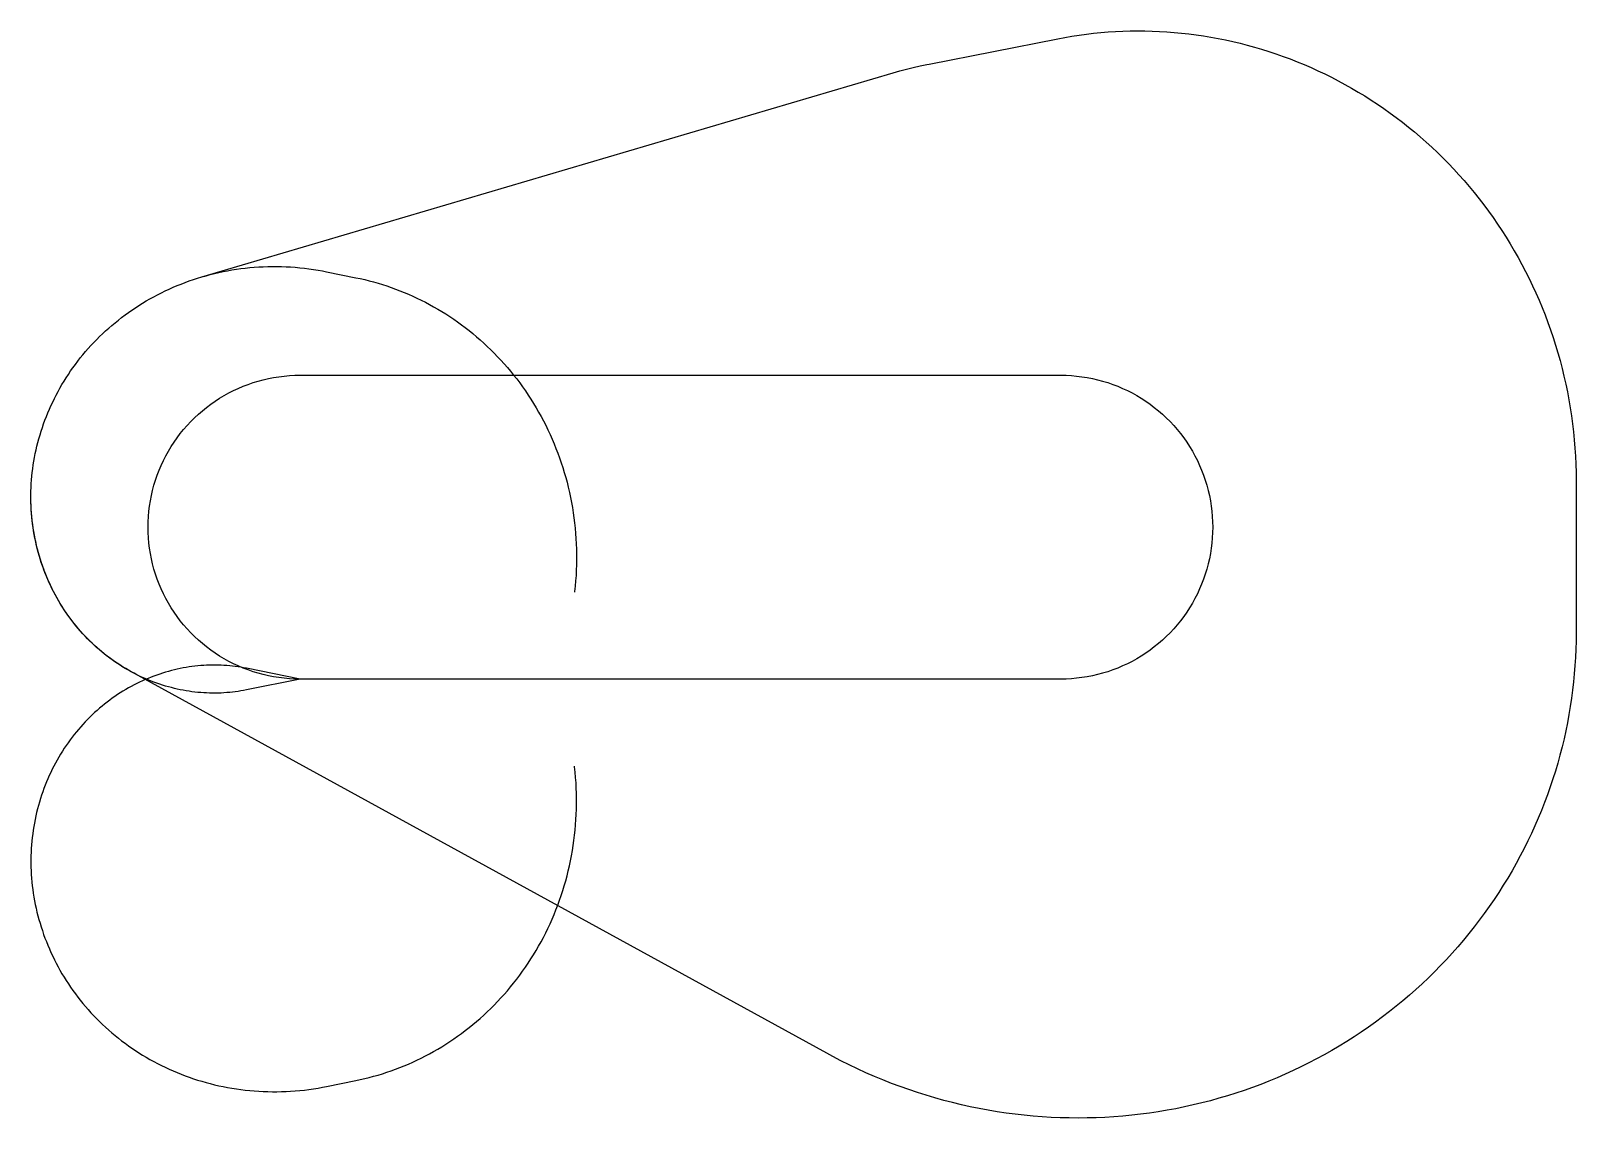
# Model space of a CAD drawing. Header units: metres. Extents: x -7268 to 34465, y -11854 to 17503.
import ezdxf

# ---------------------------------------------------------------- set-up
doc = ezdxf.new("R2010")
doc.units = ezdxf.units.M

msp = doc.modelspace()

# ---------------------------------------------------------------- linework, layer by layer
at = {"layer": 'NorminalTrack', "color": 1}
msp.add_lwpolyline([(0, 0), (0, 0), (-143, 2), (-286, 10), (-429, 22), (-571, 40), (-712, 62), (-853, 90), (-993, 122), (-1131, 159), (-1268, 201), (-1403, 247), (-1537, 299), (-1669, 355), (-1799, 415), (-1926, 480), (-2051, 550), (-2174, 623), (-2294, 701), (-2412, 784), (-2526, 870), (-2637, 960), (-2745, 1054), (-2850, 1152), (-2951, 1253), (-3049, 1358), (-3143, 1466), (-3233, 1577), (-3319, 1691), (-3402, 1809), (-3480, 1929), (-3553, 2051), (-3623, 2177), (-3688, 2304), (-3748, 2434), (-3804, 2566), (-3856, 2700), (-3902, 2835), (-3944, 2972), (-3981, 3110), (-4013, 3250), (-4041, 3391), (-4063, 3532), (-4081, 3674), (-4093, 3817), (-4100, 3960), (-4103, 4103), (-4100, 4246), (-4093, 4389), (-4081, 4532), (-4063, 4674), (-4041, 4815), (-4013, 4956), (-3981, 5096), (-3944, 5234), (-3902, 5371), (-3856, 5506), (-3804, 5640), (-3748, 5772), (-3688, 5902), (-3623, 6029), (-3553, 6154), (-3480, 6277), (-3402, 6397), (-3319, 6515), (-3233, 6629), (-3143, 6740), (-3049, 6848), (-2951, 6953), (-2850, 7054), (-2745, 7152), (-2637, 7246), (-2526, 7336), (-2412, 7422), (-2294, 7505), (-2174, 7583), (-2051, 7656), (-1926, 7726), (-1799, 7791), (-1669, 7851), (-1537, 7907), (-1403, 7959), (-1268, 8005), (-1131, 8047), (-993, 8084), (-853, 8116), (-712, 8144), (-571, 8166), (-429, 8184), (-286, 8196), (-143, 8203), (0, 8206), (0, 8206), (20547, 8206), (20547, 8206), (20690, 8203), (20833, 8196), (20976, 8184), (21118, 8166), (21259, 8144), (21400, 8116), (21540, 8084), (21678, 8047), (21815, 8005), (21950, 7959), (22084, 7907), (22216, 7851), (22346, 7791), (22473, 7726), (22598, 7656), (22721, 7583), (22841, 7505), (22959, 7422), (23073, 7336), (23184, 7246), (23292, 7152), (23397, 7054), (23498, 6953), (23596, 6848), (23690, 6740), (23780, 6629), (23866, 6515), (23949, 6397), (24027, 6277), (24100, 6154), (24170, 6029), (24235, 5902), (24295, 5772), (24351, 5640), (24403, 5506), (24449, 5371), (24491, 5234), (24528, 5096), (24560, 4956), (24588, 4815), (24610, 4674), (24628, 4532), (24640, 4389), (24647, 4246), (24650, 4103), (24647, 3960), (24640, 3817), (24628, 3674), (24610, 3532), (24588, 3391), (24560, 3250), (24528, 3110), (24491, 2972), (24449, 2835), (24403, 2700), (24351, 2566), (24295, 2434), (24235, 2304), (24170, 2177), (24100, 2051), (24027, 1929), (23949, 1809), (23866, 1691), (23780, 1577), (23690, 1466), (23596, 1358), (23498, 1253), (23397, 1152), (23292, 1054), (23184, 960), (23073, 870), (22959, 784), (22841, 701), (22721, 623), (22598, 550), (22473, 480), (22346, 415), (22216, 355), (22084, 299), (21950, 247), (21815, 201), (21678, 159), (21540, 122), (21400, 90), (21259, 62), (21118, 40), (20976, 22), (20833, 10), (20690, 2), (20547, 0), (0, 0)], dxfattribs=at)
at = {"layer": 'WindSpiral', "color": 5}
for points in [[(0, 0), (-1448, -293), (-1522, -307), (-1596, -320), (-1671, -332), (-1747, -343), (-1823, -352), (-1899, -360), (-1976, -366), (-2053, -372), (-2130, -376), (-2208, -378), (-2286, -380), (-2364, -380), (-2443, -378), (-2522, -375), (-2601, -371), (-2680, -365), (-2759, -358), (-2838, -350), (-2917, -340), (-2997, -329), (-3076, -316), (-3156, -302), (-3235, -287), (-3315, -270), (-3394, -251), (-3473, -231), (-3553, -210), (-3632, -187), (-3710, -163), (-3789, -137), (-3867, -110), (-3946, -82), (-4023, -52), (-4101, -20), (-4178, 12), (-4255, 47), (-4332, 83), (-4408, 120), (-4483, 158), (-4559, 198), (-4633, 240), (-4707, 283), (-4781, 327), (-4854, 373), (-4927, 420), (-4998, 469), (-5070, 519), (-5140, 570), (-5210, 623), (-5279, 677), (-5347, 732), (-5415, 789), (-5481, 847), (-5547, 906), (-5612, 967), (-5676, 1029), (-5739, 1092), (-5801, 1157), (-5863, 1223), (-5923, 1290), (-5982, 1358), (-6040, 1428), (-6097, 1498), (-6154, 1570), (-6208, 1643), (-6262, 1717), (-6315, 1793), (-6366, 1869), (-6417, 1947), (-6466, 2025), (-6513, 2105), (-6560, 2186), (-6605, 2267), (-6649, 2350), (-6691, 2434), (-6732, 2518), (-6772, 2604), (-6811, 2690), (-6848, 2778), (-6883, 2866), (-6917, 2955), (-6950, 3045), (-6981, 3136), (-7011, 3227), (-7039, 3319), (-7065, 3412), (-7090, 3506), (-7114, 3600), (-7135, 3695), (-7155, 3790), (-7174, 3886), (-7191, 3983), (-7206, 4080), (-7220, 4178), (-7232, 4276), (-7242, 4374), (-7251, 4473), (-7257, 4573), (-7263, 4672), (-7266, 4772), (-7268, 4873), (-7267, 4973), (-7266, 5074), (-7262, 5175), (-7257, 5276), (-7249, 5377), (-7240, 5479), (-7230, 5580), (-7217, 5682), (-7203, 5783), (-7186, 5885), (-7168, 5986), (-7149, 6088), (-7127, 6189), (-7104, 6290), (-7078, 6391), (-7051, 6492), (-7022, 6592), (-6992, 6692), (-6959, 6792), (-6925, 6892), (-6888, 6991), (-6850, 7089), (-6811, 7188), (-6769, 7285), (-6726, 7383), (-6680, 7479), (-6633, 7576), (-6585, 7671), (-6534, 7766), (-6482, 7860), (-6428, 7954), (-6372, 8046), (-6314, 8138), (-6255, 8229), (-6194, 8320), (-6131, 8409), (-6067, 8498), (-6000, 8585), (-5933, 8672), (-5863, 8757), (-5792, 8842), (-5719, 8925), (-5645, 9008), (-5569, 9089), (-5491, 9169), (-5412, 9248), (-5332, 9326), (-5250, 9402), (-5166, 9477), (-5081, 9551), (-4994, 9624), (-4906, 9695), (-4817, 9765), (-4726, 9833), (-4634, 9900), (-4540, 9965), (-4445, 10029), (-4349, 10091), (-4251, 10152), (-4152, 10212), (-4052, 10269), (-3951, 10325), (-3849, 10379), (-3745, 10432), (-3640, 10483), (-3535, 10532), (-3428, 10580), (-3320, 10625), (-3211, 10669), (-3101, 10711), (-2990, 10751), (-2878, 10790), (-2766, 10826), (-2652, 10861), (-2652, 10861), (16019, 16370), (16200, 16422), (16381, 16470), (16564, 16515), (16748, 16558), (16932, 16597), (16989, 16608), (20464, 17292), (20656, 17328), (20849, 17360), (21043, 17390), (21238, 17416), (21433, 17439), (21629, 17458), (21825, 17474), (22022, 17486), (22220, 17495), (22417, 17501), (22616, 17503), (22814, 17502), (23012, 17497), (23211, 17489), (23410, 17477), (23609, 17462), (23807, 17443), (24006, 17421), (24204, 17396), (24402, 17366), (24600, 17334), (24798, 17298), (24995, 17258), (25192, 17215), (25388, 17168), (25583, 17118), (25778, 17065), (25972, 17008), (26165, 16947), (26358, 16883), (26549, 16816), (26740, 16745), (26930, 16671), (27118, 16593), (27305, 16512), (27491, 16428), (27676, 16340), (27860, 16250), (28042, 16155), (28222, 16058), (28402, 15957), (28579, 15853), (28755, 15746), (28929, 15635), (29102, 15522), (29272, 15405), (29441, 15285), (29608, 15162), (29773, 15036), (29936, 14907), (30097, 14775), (30255, 14640), (30412, 14503), (30566, 14362), (30718, 14218), (30867, 14072), (31015, 13923), (31159, 13771), (31302, 13617), (31441, 13460), (31578, 13300), (31713, 13138), (31844, 12973), (31973, 12805), (32100, 12636), (32223, 12464), (32343, 12289), (32461, 12113), (32575, 11934), (32687, 11752), (32796, 11569), (32901, 11384), (33003, 11197), (33102, 11007), (33198, 10816), (33291, 10623), (33380, 10428), (33466, 10231), (33549, 10033), (33628, 9833), (33704, 9631), (33777, 9428), (33846, 9223), (33911, 9017), (33973, 8810), (34031, 8601), (34086, 8391), (34137, 8180), (34185, 7968), (34229, 7755), (34269, 7541), (34306, 7326), (34338, 7110), (34367, 6893), (34393, 6676), (34414, 6458), (34432, 6239), (34446, 6020), (34456, 5800), (34462, 5580), (34465, 5360), (34465, 5331), (34465, 1248), (34463, 1027), (34457, 806), (34447, 585), (34434, 364), (34416, 143), (34395, -78), (34370, -298), (34341, -519), (34308, -739), (34271, -959), (34230, -1178), (34186, -1397), (34138, -1616), (34085, -1833), (34029, -2050), (33969, -2267), (33905, -2482), (33838, -2696), (33766, -2910), (33691, -3122), (33612, -3334), (33529, -3544), (33443, -3753), (33352, -3960), (33258, -4167), (33161, -4371), (33059, -4575), (32954, -4776), (32846, -4976), (32734, -5175), (32618, -5371), (32499, -5566), (32376, -5759), (32249, -5950), (32120, -6138), (31986, -6325), (31850, -6510), (31710, -6692), (31567, -6872), (31420, -7050), (31270, -7225), (31118, -7398), (30961, -7568), (30802, -7736), (30640, -7901), (30474, -8064), (30306, -8224), (30135, -8381), (29961, -8535), (29784, -8686), (29604, -8834), (29421, -8979), (29236, -9122), (29048, -9261), (28857, -9397), (28664, -9529), (28469, -9659), (28271, -9785), (28070, -9908), (27867, -10027), (27662, -10143), (27455, -10256), (27246, -10365), (27034, -10470), (26821, -10572), (26605, -10670), (26388, -10765), (26169, -10855), (25948, -10943), (25725, -11026), (25501, -11105), (25275, -11181), (25047, -11253), (24818, -11320), (24588, -11384), (24356, -11444), (24123, -11500), (23889, -11552), (23654, -11600), (23418, -11644), (23181, -11683), (22943, -11719), (22704, -11750), (22464, -11778), (22224, -11801), (21983, -11820), (21741, -11835), (21499, -11845), (21257, -11851), (21014, -11854), (20771, -11851), (20528, -11845), (20285, -11835), (20041, -11820), (19798, -11800), (19555, -11777), (19312, -11749), (19069, -11717), (18827, -11681), (18585, -11641), (18344, -11596), (18103, -11547), (17863, -11494), (17624, -11436), (17385, -11375), (17147, -11309), (16911, -11239), (16675, -11164), (16440, -11086), (16207, -11003), (15974, -10916), (15743, -10825), (15514, -10730), (15286, -10631), (15059, -10528), (14834, -10420), (14611, -10309), (14390, -10194), (14226, -10105), (-4572, 206), (-4647, 248), (-4721, 291), (-4795, 336), (-4868, 382), (-4940, 429), (-5012, 478), (-5083, 528), (-5153, 580), (-5223, 633), (-5291, 687), (-5360, 743), (-5427, 800), (-5493, 858), (-5559, 917), (-5624, 978), (-5688, 1041), (-5751, 1104), (-5813, 1169), (-5874, 1235), (-5934, 1302), (-5993, 1371), (-6051, 1441), (-6108, 1511), (-6164, 1584), (-6218, 1657), (-6272, 1731), (-6324, 1807), (-6376, 1883), (-6426, 1961), (-6474, 2040), (-6522, 2120), (-6568, 2201), (-6613, 2283), (-6657, 2365), (-6699, 2449), (-6740, 2534), (-6779, 2620), (-6818, 2707), (-6854, 2794), (-6890, 2882), (-6923, 2972), (-6956, 3062), (-6987, 3152), (-7016, 3244), (-7044, 3336), (-7070, 3429), (-7095, 3523), (-7118, 3617), (-7139, 3712), (-7159, 3808), (-7177, 3904), (-7194, 4001), (-7209, 4098), (-7222, 4196), (-7234, 4294), (-7244, 4393), (-7252, 4492), (-7259, 4591), (-7263, 4691), (-7266, 4791), (-7268, 4891), (-7268, 4917)], [(0, 0), (-1448, -293), (-1522, -307), (-1596, -320), (-1671, -332), (-1747, -343), (-1823, -352), (-1899, -360), (-1976, -366), (-2053, -372), (-2130, -376), (-2208, -378), (-2286, -380), (-2364, -380), (-2443, -378), (-2522, -375), (-2601, -371), (-2680, -365), (-2759, -358), (-2838, -350), (-2917, -340), (-2997, -329), (-3076, -316), (-3156, -302), (-3235, -287), (-3315, -270), (-3394, -251), (-3473, -231), (-3553, -210), (-3632, -187), (-3710, -163), (-3789, -137), (-3867, -110), (-3946, -82), (-4023, -52), (-4101, -20), (-4178, 12), (-4255, 47), (-4332, 83), (-4408, 120), (-4483, 158), (-4559, 198), (-4633, 240), (-4707, 283), (-4781, 327), (-4854, 373), (-4927, 420), (-4998, 469), (-5070, 519), (-5140, 570), (-5210, 623), (-5279, 677), (-5347, 732), (-5415, 789), (-5481, 847), (-5547, 906), (-5612, 967), (-5676, 1029), (-5739, 1092), (-5801, 1157), (-5863, 1223), (-5923, 1290), (-5982, 1358), (-6040, 1428), (-6097, 1498), (-6154, 1570), (-6208, 1643), (-6262, 1717), (-6315, 1793), (-6366, 1869), (-6417, 1947), (-6466, 2025), (-6513, 2105), (-6560, 2186), (-6605, 2267), (-6649, 2350), (-6691, 2434), (-6732, 2518), (-6772, 2604), (-6811, 2690), (-6848, 2778), (-6883, 2866), (-6917, 2955), (-6950, 3045), (-6981, 3136), (-7011, 3227), (-7039, 3319), (-7065, 3412), (-7090, 3506), (-7114, 3600), (-7135, 3695), (-7155, 3790), (-7174, 3886), (-7191, 3983), (-7206, 4080), (-7220, 4178), (-7232, 4276), (-7242, 4374), (-7251, 4473), (-7257, 4573), (-7263, 4672), (-7266, 4772), (-7268, 4873), (-7267, 4973), (-7266, 5074), (-7262, 5175), (-7257, 5276), (-7249, 5377), (-7240, 5479), (-7230, 5580), (-7217, 5682), (-7203, 5783), (-7186, 5885), (-7168, 5986), (-7149, 6088), (-7127, 6189), (-7104, 6290), (-7078, 6391), (-7051, 6492), (-7022, 6592), (-6992, 6692), (-6959, 6792), (-6925, 6892), (-6888, 6991), (-6850, 7089), (-6811, 7188), (-6769, 7285), (-6726, 7383), (-6680, 7479), (-6633, 7576), (-6585, 7671), (-6534, 7766), (-6482, 7860), (-6428, 7954), (-6372, 8046), (-6314, 8138), (-6255, 8229), (-6194, 8320), (-6131, 8409), (-6067, 8498), (-6000, 8585), (-5933, 8672), (-5863, 8757), (-5792, 8842), (-5719, 8925), (-5645, 9008), (-5569, 9089), (-5491, 9169), (-5412, 9248), (-5332, 9326), (-5250, 9402), (-5166, 9477), (-5081, 9551), (-4994, 9624), (-4906, 9695), (-4817, 9765), (-4726, 9833), (-4634, 9900), (-4540, 9965), (-4445, 10029), (-4349, 10091), (-4251, 10152), (-4152, 10212), (-4052, 10269), (-3951, 10325), (-3849, 10379), (-3745, 10432), (-3640, 10483), (-3535, 10532), (-3428, 10580), (-3320, 10625), (-3211, 10669), (-3101, 10711), (-2990, 10751), (-2878, 10790), (-2766, 10826), (-2652, 10861), (-2538, 10893), (-2423, 10924), (-2307, 10953), (-2190, 10980), (-2073, 11005), (-1955, 11027), (-1837, 11048), (-1717, 11067), (-1598, 11084), (-1477, 11098), (-1357, 11111), (-1235, 11121), (-1114, 11130), (-992, 11136), (-870, 11140), (-747, 11142), (-624, 11142), (-501, 11140), (-378, 11135), (-254, 11129), (-131, 11120), (-7, 11109), (117, 11096), (240, 11080), (364, 11063), (487, 11043), (611, 11021), (719, 11000), (1509, 10840), (1629, 10815), (1749, 10787), (1869, 10758), (1988, 10726), (2108, 10692), (2226, 10656), (2345, 10617), (2463, 10577), (2580, 10534), (2697, 10489), (2814, 10443), (2929, 10394), (3044, 10342), (3159, 10289), (3273, 10234), (3385, 10177), (3498, 10117), (3609, 10056), (3719, 9992), (3829, 9926), (3937, 9859), (4045, 9789), (4152, 9717), (4257, 9643), (4361, 9568), (4465, 9490), (4567, 9411), (4668, 9329), (4767, 9246), (4865, 9160), (4962, 9073), (5058, 8984), (5152, 8893), (5245, 8801), (5337, 8706), (5426, 8610), (5515, 8512), (5602, 8413), (5687, 8311), (5770, 8208), (5852, 8104), (5933, 7997), (6011, 7890), (6088, 7780), (6163, 7669), (6236, 7557), (6307, 7443), (6377, 7328), (6444, 7211), (6510, 7093), (6574, 6973), (6635, 6853), (6695, 6731), (6753, 6607), (6808, 6483), (6862, 6357), (6913, 6230), (6962, 6102), (7010, 5973), (7054, 5843), (7097, 5712), (7138, 5580), (7176, 5447), (7212, 5314), (7246, 5179), (7277, 5043), (7306, 4907), (7333, 4770), (7357, 4632), (7380, 4494), (7399, 4355), (7417, 4216), (7431, 4076), (7444, 3935), (7454, 3794), (7461, 3653), (7466, 3511), (7469, 3369), (7469, 3227), (7467, 3084), (7462, 2942), (7455, 2799), (7445, 2656), (7433, 2513), (7418, 2370), (7416, 2352)], [(0, 0), (-1448, 293), (-1522, 307), (-1596, 320), (-1671, 332), (-1747, 343), (-1823, 352), (-1899, 360), (-1976, 366), (-2053, 372), (-2130, 376), (-2208, 378), (-2286, 380), (-2364, 380), (-2443, 378), (-2522, 375), (-2601, 371), (-2680, 365), (-2759, 358), (-2838, 350), (-2917, 340), (-2997, 329), (-3076, 316), (-3156, 302), (-3235, 287), (-3315, 270), (-3394, 251), (-3473, 231), (-3553, 210), (-3632, 187), (-3710, 163), (-3789, 137), (-3867, 110), (-3946, 82), (-4023, 52), (-4101, 20), (-4178, -12), (-4255, -47), (-4332, -83), (-4408, -120), (-4483, -158), (-4559, -198), (-4633, -240), (-4707, -283), (-4781, -327), (-4854, -373), (-4927, -420), (-4998, -469), (-5070, -519), (-5140, -570), (-5210, -623), (-5279, -677), (-5347, -732), (-5415, -789), (-5481, -847), (-5547, -906), (-5612, -967), (-5676, -1029), (-5739, -1092), (-5801, -1157), (-5863, -1223), (-5923, -1290), (-5982, -1358), (-6040, -1428), (-6097, -1498), (-6154, -1570), (-6208, -1643), (-6262, -1717), (-6315, -1793), (-6366, -1869), (-6417, -1947), (-6466, -2025), (-6513, -2105), (-6560, -2186), (-6605, -2267), (-6649, -2350), (-6691, -2434), (-6732, -2518), (-6772, -2604), (-6811, -2690), (-6848, -2778), (-6883, -2866), (-6917, -2955), (-6950, -3045), (-6981, -3136), (-7011, -3227), (-7039, -3319), (-7065, -3412), (-7090, -3506), (-7114, -3600), (-7135, -3695), (-7155, -3790), (-7174, -3886), (-7191, -3983), (-7206, -4080), (-7220, -4178), (-7232, -4276), (-7242, -4374), (-7251, -4473), (-7257, -4573), (-7263, -4672), (-7266, -4772), (-7268, -4873), (-7267, -4973), (-7266, -5074), (-7262, -5175), (-7257, -5276), (-7249, -5377), (-7240, -5479), (-7230, -5580), (-7217, -5682), (-7203, -5783), (-7186, -5885), (-7168, -5986), (-7149, -6088), (-7127, -6189), (-7104, -6290), (-7078, -6391), (-7051, -6492), (-7022, -6592), (-6992, -6692), (-6959, -6792), (-6925, -6892), (-6888, -6991), (-6850, -7089), (-6811, -7188), (-6769, -7285), (-6726, -7383), (-6680, -7479), (-6633, -7576), (-6585, -7671), (-6534, -7766), (-6482, -7860), (-6428, -7954), (-6372, -8046), (-6314, -8138), (-6255, -8229), (-6194, -8320), (-6131, -8409), (-6067, -8498), (-6000, -8585), (-5933, -8672), (-5863, -8757), (-5792, -8842), (-5719, -8925), (-5645, -9008), (-5569, -9089), (-5491, -9169), (-5412, -9248), (-5332, -9326), (-5250, -9402), (-5166, -9477), (-5081, -9551), (-4994, -9624), (-4906, -9695), (-4817, -9765), (-4726, -9833), (-4634, -9900), (-4540, -9965), (-4445, -10029), (-4349, -10091), (-4251, -10152), (-4152, -10212), (-4052, -10269), (-3951, -10325), (-3849, -10379), (-3745, -10432), (-3640, -10483), (-3535, -10532), (-3428, -10580), (-3320, -10625), (-3211, -10669), (-3101, -10711), (-2990, -10751), (-2878, -10790), (-2766, -10826), (-2652, -10861), (-2538, -10893), (-2423, -10924), (-2307, -10953), (-2190, -10980), (-2073, -11005), (-1955, -11027), (-1837, -11048), (-1717, -11067), (-1598, -11084), (-1477, -11098), (-1357, -11111), (-1235, -11121), (-1114, -11130), (-992, -11136), (-870, -11140), (-747, -11142), (-624, -11142), (-501, -11140), (-378, -11135), (-254, -11129), (-131, -11120), (-7, -11109), (117, -11096), (240, -11080), (364, -11063), (487, -11043), (611, -11021), (719, -11000), (1509, -10840), (1629, -10815), (1749, -10787), (1869, -10758), (1988, -10726), (2108, -10692), (2226, -10656), (2345, -10617), (2463, -10577), (2580, -10534), (2697, -10489), (2814, -10443), (2929, -10394), (3044, -10342), (3159, -10289), (3273, -10234), (3385, -10177), (3498, -10117), (3609, -10056), (3719, -9992), (3829, -9926), (3937, -9859), (4045, -9789), (4152, -9717), (4257, -9643), (4361, -9568), (4465, -9490), (4567, -9411), (4668, -9329), (4767, -9246), (4865, -9160), (4962, -9073), (5058, -8984), (5152, -8893), (5245, -8801), (5337, -8706), (5426, -8610), (5515, -8512), (5602, -8413), (5687, -8311), (5770, -8208), (5852, -8104), (5933, -7997), (6011, -7890), (6088, -7780), (6163, -7669), (6236, -7557), (6307, -7443), (6377, -7328), (6444, -7211), (6510, -7093), (6574, -6973), (6635, -6853), (6695, -6731), (6753, -6607), (6808, -6483), (6862, -6357), (6913, -6230), (6962, -6102), (7010, -5973), (7054, -5843), (7097, -5712), (7138, -5580), (7176, -5447), (7212, -5314), (7246, -5179), (7277, -5043), (7306, -4907), (7333, -4770), (7357, -4632), (7380, -4494), (7399, -4355), (7417, -4216), (7431, -4076), (7444, -3935), (7454, -3794), (7461, -3653), (7466, -3511), (7469, -3369), (7469, -3227), (7467, -3084), (7462, -2942), (7455, -2799), (7445, -2656), (7433, -2513), (7418, -2370), (7416, -2352)]]:
    msp.add_lwpolyline(points, dxfattribs=at)

doc.saveas('drawing.dxf')
